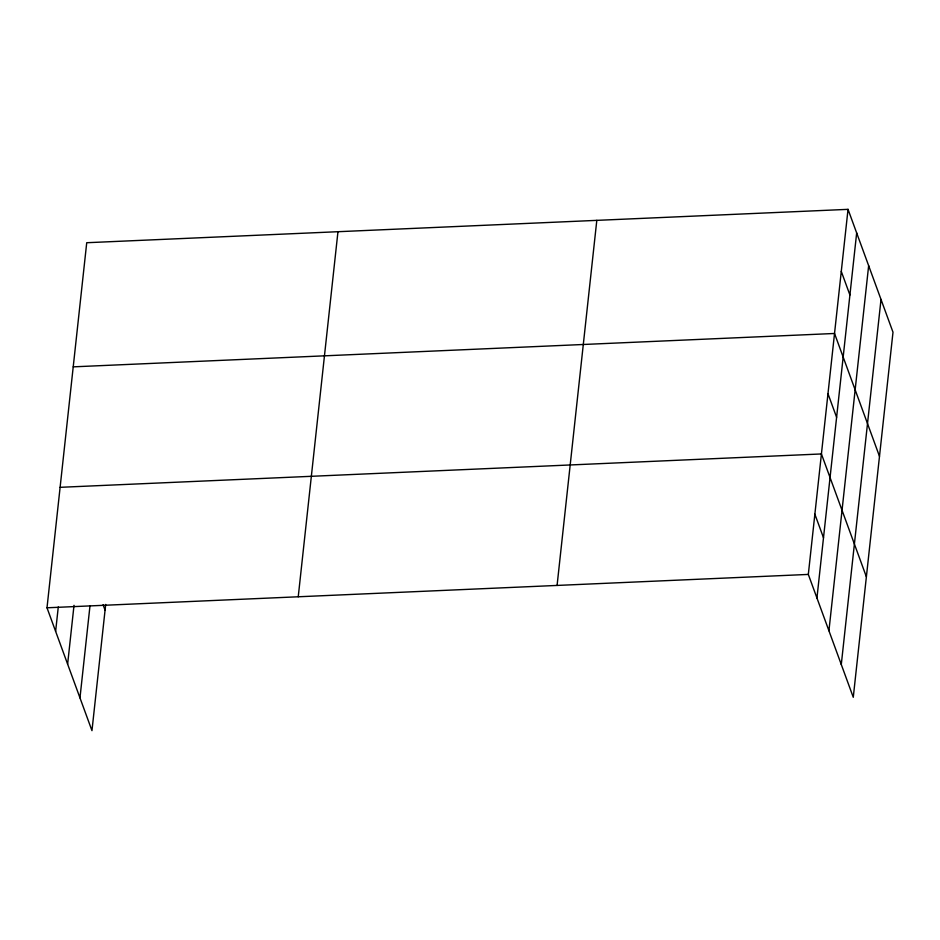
<?xml version="1.0" encoding="UTF-8"?>
<svg xmlns="http://www.w3.org/2000/svg" width="940" height="940" viewBox="0 0 940 940"><rect width="100%" height="100%" fill="white"/><g stroke="black" fill="none" stroke-linecap="round" stroke-linejoin="round"><path stroke-width="1.41" d="M105.691 604.443L91.967 730.65L47 607.792L86.727 242.72L848.033 209.35L893 332.208L853.273 697.28L808.318 574.422L848.033 209.35M55.625 631.363L58.28 606.982M67.621 664.134L74.013 605.325M79.971 697.891L89.958 606.1M298.238 596.771L337.965 231.71M557.079 585.432L596.806 220.359M816.942 597.993L856.669 232.932M828.927 630.764L868.654 265.691M841.288 664.521L881.015 299.449M73.214 366.847L834.532 333.477L879.488 456.335M60.113 487.32L821.419 453.95L866.386 576.808M47 607.792L808.318 574.422M841.288 271.413L849.913 294.995M827.976 393.707L836.6 417.289M814.863 514.18L823.499 537.762M103.071 604.714L105.069 610.178"/></g></svg>
